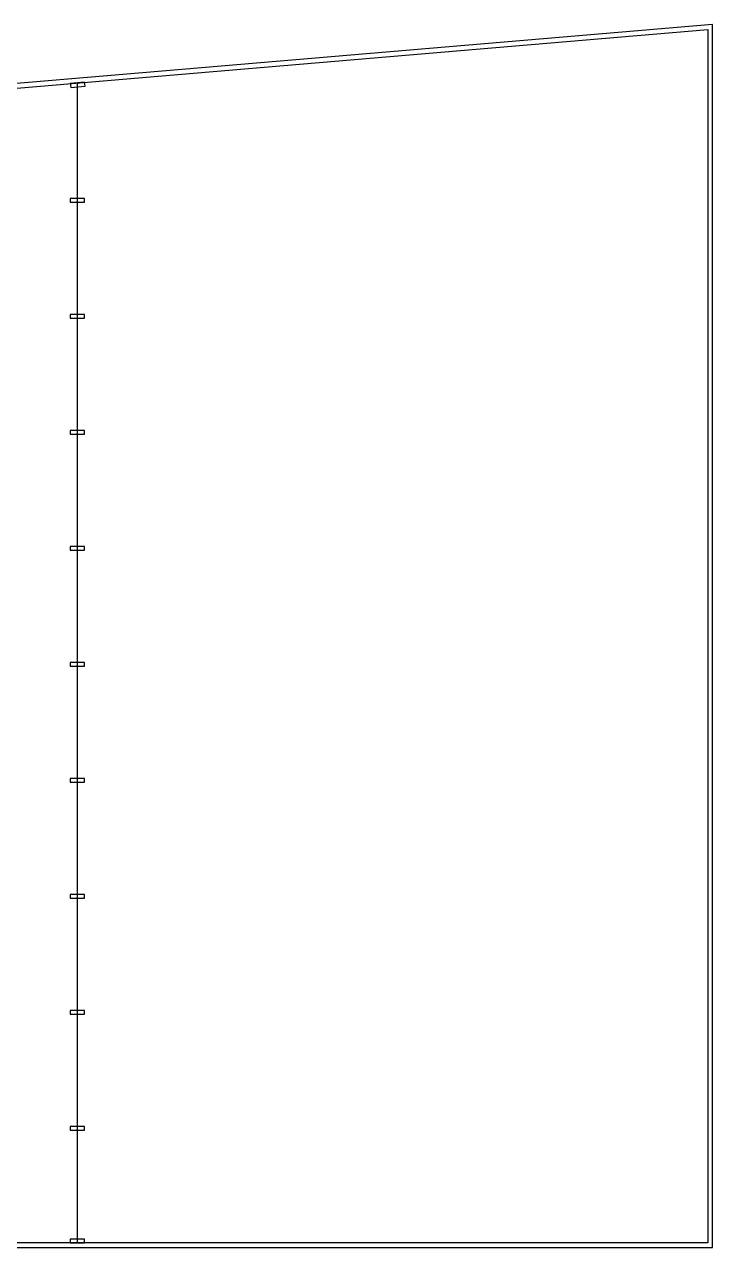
# Model space of a CAD drawing. Header units: millimetres. Extents: x 115.1 to 186.8, y 78.7 to 142.3.
# Drawn here: x 151 to 186.8, y 78.7 to 142.3 of the extents above; entities that cross this region are included whole.
import ezdxf

# ---------------------------------------------------------------- set-up
doc = ezdxf.new("R2010")
doc.units = ezdxf.units.MM
doc.layers.add('ARQ - Chapa T101', color=252, linetype='Continuous')

msp = doc.modelspace()

# ---------------------------------------------------------------- linework, layer by layer
at = {"layer": 'ARQ - Chapa T101'}
msp.add_line((153.766, 78.953), (153.766, 139.272), dxfattribs=at)
msp.add_lwpolyline([(120.766, 95.513), (120.766, 78.713), (186.766, 78.713), (186.766, 142.313), (142.428, 138.551), (142.448, 138.312), (186.526, 142.052), (186.526, 136.713), (186.526, 78.953), (121.006, 78.953), (121.006, 95.473)], dxfattribs=at)
for points in [[(153.422, 139.042), (154.169, 139.105), (154.139, 139.304), (153.392, 139.241)], [(153.391, 133.065), (154.141, 133.065), (154.141, 133.265), (153.391, 133.265)], [(153.391, 127.033), (154.141, 127.033), (154.141, 127.233), (153.391, 127.233)], [(153.391, 121.002), (154.141, 121.002), (154.141, 121.202), (153.391, 121.202)], [(153.391, 114.97), (154.141, 114.97), (154.141, 115.17), (153.391, 115.17)], [(153.391, 108.938), (154.141, 108.938), (154.141, 109.138), (153.391, 109.138)], [(153.391, 102.906), (154.141, 102.906), (154.141, 103.106), (153.391, 103.106)], [(153.391, 96.874), (154.141, 96.874), (154.141, 97.074), (153.391, 97.074)], [(153.391, 90.842), (154.141, 90.842), (154.141, 91.042), (153.391, 91.042)], [(153.391, 84.81), (154.141, 84.81), (154.141, 85.01), (153.391, 85.01)], [(153.391, 78.953), (154.141, 78.953), (154.141, 79.153), (153.391, 79.153)]]:
    msp.add_lwpolyline(points, close=True, dxfattribs=at)

doc.saveas('drawing.dxf')
